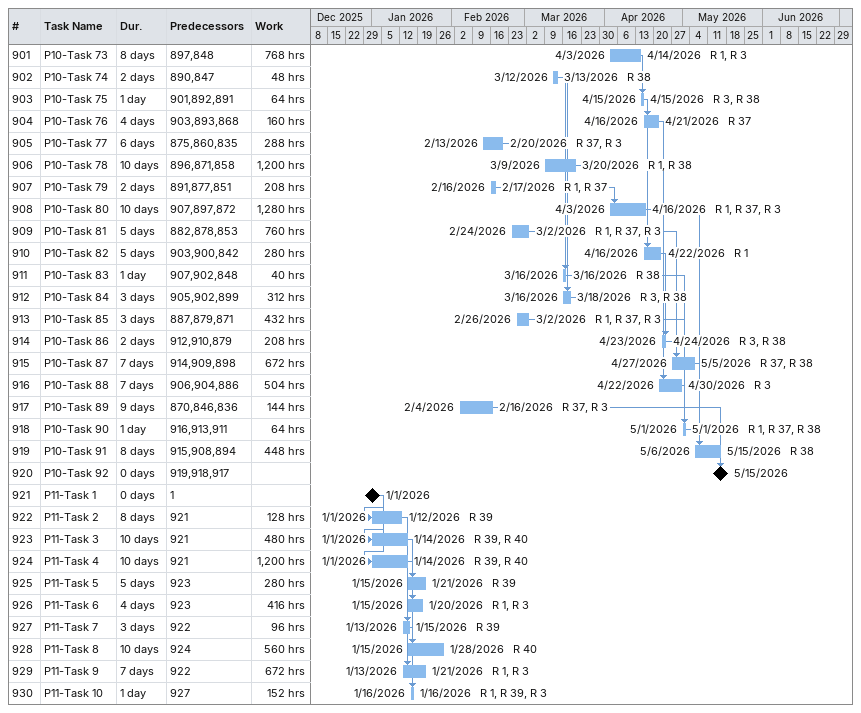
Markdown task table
| ID | Task | Duration | Start | Finish | Predecessors | Resources | Work (h) |
|---|---|---|---|---|---|---|---|
| 901 | P10-Task 73 | 8d | 2026-04-03 | 2026-04-14 | 897, 848 | R 1, R 3 | 768 |
| 902 | P10-Task 74 | 2d | 2026-03-12 | 2026-03-13 | 890, 847 | R 38 | 48 |
| 903 | P10-Task 75 | 1d | 2026-04-15 | 2026-04-15 | 901, 892, 891 | R 3, R 38 | 64 |
| 904 | P10-Task 76 | 4d | 2026-04-16 | 2026-04-21 | 903, 893, 868 | R 37 | 160 |
| 905 | P10-Task 77 | 6d | 2026-02-13 | 2026-02-20 | 875, 860, 835 | R 37, R 3 | 288 |
| 906 | P10-Task 78 | 10d | 2026-03-09 | 2026-03-20 | 896, 871, 858 | R 1, R 38 | 1200 |
| 907 | P10-Task 79 | 2d | 2026-02-16 | 2026-02-17 | 891, 877, 851 | R 1, R 37 | 208 |
| 908 | P10-Task 80 | 10d | 2026-04-03 | 2026-04-16 | 907, 897, 872 | R 1, R 37, R 3 | 1280 |
| 909 | P10-Task 81 | 5d | 2026-02-24 | 2026-03-02 | 882, 878, 853 | R 1, R 37, R 3 | 760 |
| 910 | P10-Task 82 | 5d | 2026-04-16 | 2026-04-22 | 903, 900, 842 | R 1 | 280 |
| 911 | P10-Task 83 | 1d | 2026-03-16 | 2026-03-16 | 907, 902, 848 | R 38 | 40 |
| 912 | P10-Task 84 | 3d | 2026-03-16 | 2026-03-18 | 905, 902, 899 | R 3, R 38 | 312 |
| 913 | P10-Task 85 | 3d | 2026-02-26 | 2026-03-02 | 887, 879, 871 | R 1, R 37, R 3 | 432 |
| 914 | P10-Task 86 | 2d | 2026-04-23 | 2026-04-24 | 912, 910, 879 | R 3, R 38 | 208 |
| 915 | P10-Task 87 | 7d | 2026-04-27 | 2026-05-05 | 914, 909, 898 | R 37, R 38 | 672 |
| 916 | P10-Task 88 | 7d | 2026-04-22 | 2026-04-30 | 906, 904, 886 | R 3 | 504 |
| 917 | P10-Task 89 | 9d | 2026-02-04 | 2026-02-16 | 870, 846, 836 | R 37, R 3 | 144 |
| 918 | P10-Task 90 | 1d | 2026-05-01 | 2026-05-01 | 916, 913, 911 | R 1, R 37, R 38 | 64 |
| 919 | P10-Task 91 | 8d | 2026-05-06 | 2026-05-15 | 915, 908, 894 | R 38 | 448 |
| 920 | P10-Task 92 | 0d | 2026-05-15 | 2026-05-15 | 919, 918, 917 |  |  |
| 921 | P11-Task 1 | 0d | 2026-01-01 | 2026-01-01 | 1 |  |  |
| 922 | P11-Task 2 | 8d | 2026-01-01 | 2026-01-12 | 921 | R 39 | 128 |
| 923 | P11-Task 3 | 10d | 2026-01-01 | 2026-01-14 | 921 | R 39, R 40 | 480 |
| 924 | P11-Task 4 | 10d | 2026-01-01 | 2026-01-14 | 921 | R 39, R 40 | 1200 |
| 925 | P11-Task 5 | 5d | 2026-01-15 | 2026-01-21 | 923 | R 39 | 280 |
| 926 | P11-Task 6 | 4d | 2026-01-15 | 2026-01-20 | 923 | R 1, R 3 | 416 |
| 927 | P11-Task 7 | 3d | 2026-01-13 | 2026-01-15 | 922 | R 39 | 96 |
| 928 | P11-Task 8 | 10d | 2026-01-15 | 2026-01-28 | 924 | R 40 | 560 |
| 929 | P11-Task 9 | 7d | 2026-01-13 | 2026-01-21 | 922 | R 1, R 3 | 672 |
| 930 | P11-Task 10 | 1d | 2026-01-16 | 2026-01-16 | 927 | R 1, R 39, R 3 | 152 |
